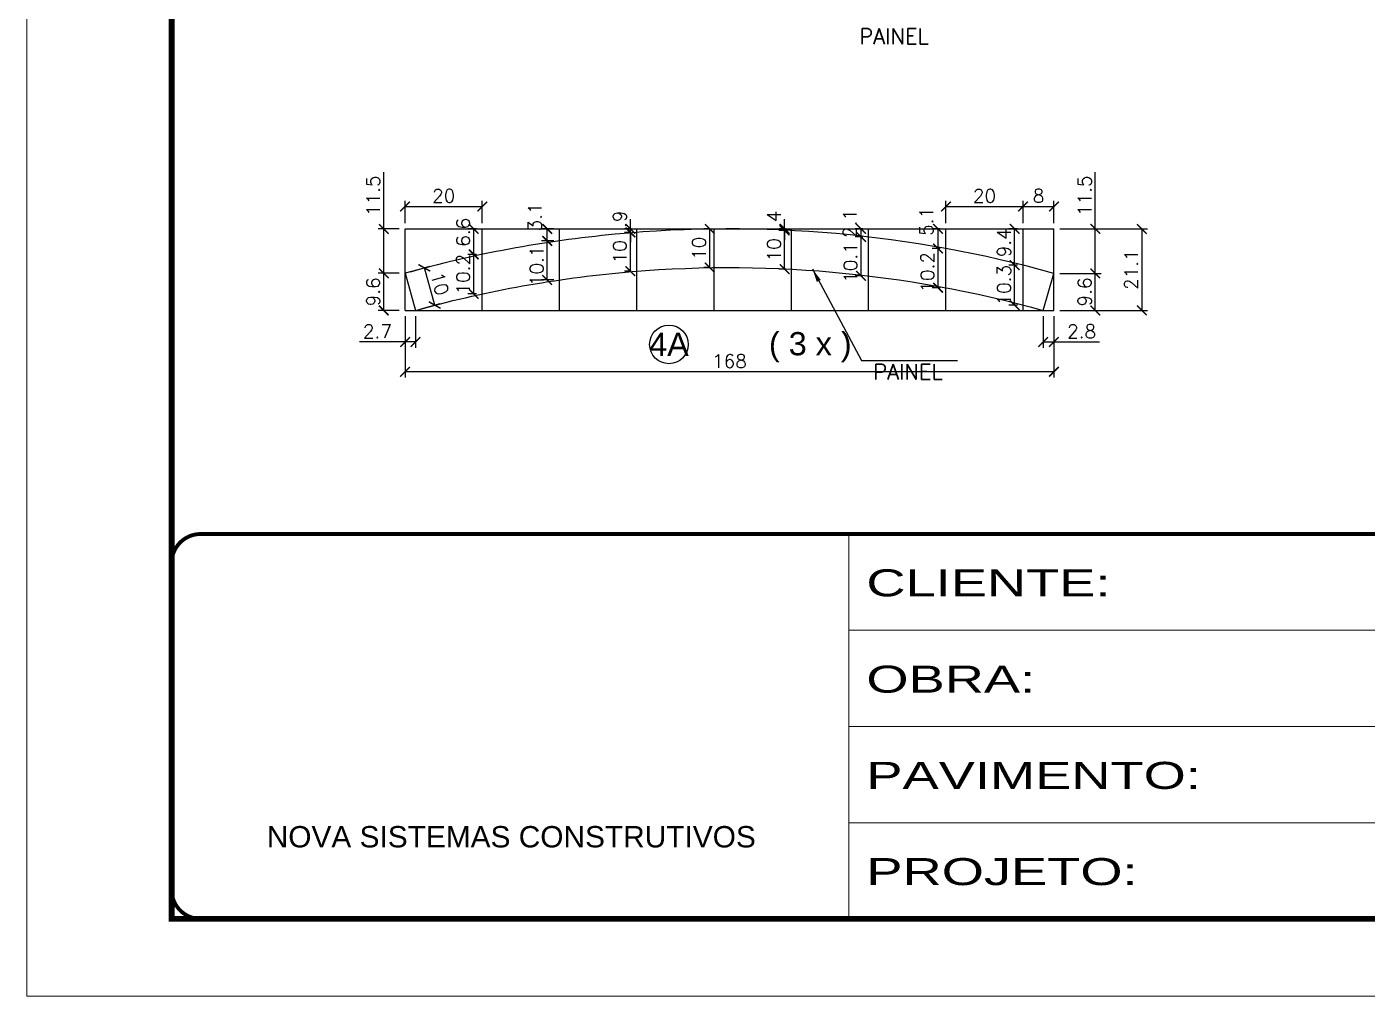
# Model space of a CAD drawing. Extents: x 2582 to 11841, y -26396 to 2611.
# Drawn here: x 2582 to 3276, y -1127 to -626 of the extents above; entities that cross this region are included whole.
import ezdxf
from ezdxf.enums import TextEntityAlignment as Align

# ---------------------------------------------------------------- set-up
doc = ezdxf.new("R2010")
doc.units = 0
doc.linetypes.add('CONTINUO', pattern=[0])
doc.linetypes.add('DASHED', pattern=[0.75, 0.5, -0.25])
for name, color, linetype in [('COTA', 241, 'Continuous'), ('Painéis', 200, 'Continuous'), ('Romaneio', 10, 'Continuous')]:
    doc.layers.add(name, color=color, linetype=linetype)
doc.layers.add('Folhas', color=255, linetype='Continuous', lineweight=9)
doc.layers.add('SARRAFO DE PRESSAO', color=251, linetype='DASHED', lineweight=9)
doc.styles.add('ARIAL', font='arial.ttf')
doc.styles.add('COTA TECNICA', font='techl___.ttf', dxfattribs={"height": 10})
doc.styles.add('Romans', font='romans.shx')
doc.styles.add('Tecnologia', font='')
doc.styles.get('Tecnologia').set_extended_font_data('Forgotten Futurist')
doc.dimstyles.new('Cota Seção (2x)', dxfattribs={"dimtxt": 7, "dimasz": 5, "dimexe": 3, "dimexo": 3, "dimgap": 2, "dimtad": 3, "dimdec": 1, "dimlfac": 0.5, "dimzin": 12, "dimdsep": 46, "dimtxsty": 'Romans', "dimblk": 'ARCHTICK', "dimcen": 0, "dimclrd": 4, "dimclre": 4, "dimclrt": 1, "dimadec": 1, "dimazin": 3, "dimtfac": 1, "dimtdec": 1, "dimtmove": 0, "dimatfit": 3, "dimldrblk": 'OBLIQUE', "dimfxl": 1, "dimtolj": 1, "dimtzin": 12, "dimarcsym": 0})
doc.dimstyles.new('PAINEL', dxfattribs={"dimtxt": 10, "dimasz": 3, "dimexe": 3, "dimexo": 3, "dimgap": 3, "dimtad": 1, "dimdec": 1, "dimzin": 12, "dimdsep": 46, "dimtxsty": 'COTA TECNICA', "dimblk1": 'OBLIQUE', "dimblk2": 'OBLIQUE', "dimsah": 1, "dimcen": 0.9, "dimclrd": 4, "dimclre": 4, "dimclrt": 240, "dimadec": 1, "dimazin": 3, "dimtfac": 1, "dimtdec": 1, "dimtmove": 0, "dimatfit": 3, "dimfxl": 1, "dimtolj": 1, "dimtzin": 12, "dimarcsym": 0})

# ---------------------------------------------------------------- blocks, each defined once
blk = doc.blocks.new('9999999999')
at = {"color": 30, "linetype": 'CONTINUO'}
for p, q in [((98564.56, 34230.21), (98564.56, 34429.45)), ((98564.56, 34379.64), (99583.98, 34379.64)), ((98564.56, 34329.83), (99487.98, 34329.83)), ((98564.56, 34280.02), (99487.98, 34280.02))]:
    blk.add_line(p, q, dxfattribs=at)
at = {"color": 30, "linetype": 'CONTINUO', "const_width": 2}
blk.add_lwpolyline([(99583.98, 34230.21), (99583.98, 34414.45, 0.414214), (99568.98, 34429.45), (98228.98, 34429.45, 0.414214), (98213.98, 34414.45), (98213.98, 34245.21, 0.414214), (98228.98, 34230.21), (99583.98, 34230.21)], format="xyb", dxfattribs=at)
at = {"layer": 'Folhas'}
blk.add_lwpolyline([(98138.98, 34190.21), (99623.98, 34190.21), (99623.98, 35240.21), (98138.98, 35240.21)], close=True, dxfattribs=at)
at = {"layer": 'Folhas', "color": 30, "const_width": 3}
blk.add_lwpolyline([(98213.98, 34230.21), (99583.98, 34230.21), (99583.98, 35200.21), (98213.98, 35200.21)], close=True, dxfattribs=at)
at = {"color": 7, "linetype": 'Continuous', "ltscale": 5, "style": 'ARIAL'}
blk.add_text('NOVA SISTEMAS CONSTRUTIVOS', height=11.0592, dxfattribs=at).set_placement((98263.19, 34267.21))
at = {"layer": 'Folhas', "color": 7, "style": 'Tecnologia', "width": 1.5}
for s, p in [('CLIENTE:', (98573.65, 34397.17)), ('OBRA:', (98573.65, 34347.31)), ('PAVIMENTO:', (98573.65, 34297.5)), ('PROJETO:', (98573.65, 34247.69))]:
    blk.add_text(s, height=14, dxfattribs=at).set_placement(p)
blk = doc.blocks.new('_ArchTick')
at = {"color": 0, "linetype": 'ByBlock', "const_width": 0.15}
blk.add_lwpolyline([(-0.5, -0.5), (0.5, 0.5)], dxfattribs=at)
blk = doc.blocks.new('*D233')
at = {"layer": 'COTA', "color": 4, "lineweight": -2, "transparency": 16777216}
blk.add_line((3107.79, -775.37), (3107.79, -791.67), dxfattribs=at)
at = {"layer": 'COTA', "color": 4, "linetype": 'ByBlock', "lineweight": -2, "transparency": 16777216}
for p, q in [((3113.41, -775.37), (3113.41, -791.67)), ((3107.79, -788.67), (3113.41, -788.67)), ((3113.41, -788.67), (3137.08, -788.67))]:
    blk.add_line(p, q, dxfattribs=at)
at = {"layer": 'Defpoints', "color": 0, "linetype": 'ByBlock', "transparency": 16777216}
for p in [(3107.79, -772.37), (3113.41, -772.37), (3113.41, -788.67)]:
    blk.add_point(p, dxfattribs=at)
at = {"layer": 'COTA', "color": 4, "linetype": 'ByBlock', "lineweight": -2, "transparency": 16777216, "xscale": 5, "yscale": 5, "zscale": 5, "rotation": 180}
blk.add_blockref('_ArchTick', (3107.79, -788.67), dxfattribs=at)
at = {"layer": 'COTA', "color": 4, "linetype": 'ByBlock', "lineweight": -2, "transparency": 16777216, "xscale": 5, "yscale": 5, "zscale": 5}
blk.add_blockref('_ArchTick', (3113.41, -788.67), dxfattribs=at)
at = {"layer": 'COTA', "color": 1, "linetype": 'ByBlock', "transparency": 16777216, "insert": (3127.74, -783.17), "char_height": 7, "attachment_point": 5, "style": 'Romans'}
blk.add_mtext('\\A1;2.8', dxfattribs=at)
blk = doc.blocks.new('_Oblique')
at = {"color": 0, "linetype": 'ByBlock', "lineweight": -2}
blk.add_line((-0.5, -0.5), (0.5, 0.5), dxfattribs=at)
blk = doc.blocks.new('*D234')
at = {"layer": 'COTA', "color": 4, "linetype": 'ByBlock', "lineweight": -2, "transparency": 16777216}
for p, q in [((2777.47, -775.37), (2777.47, -791.67)), ((2777.47, -788.67), (2753.8, -788.67)), ((2782.84, -788.67), (2777.47, -788.67))]:
    blk.add_line(p, q, dxfattribs=at)
at = {"layer": 'COTA', "color": 4, "lineweight": -2, "transparency": 16777216}
blk.add_line((2782.84, -775.37), (2782.84, -791.67), dxfattribs=at)
at = {"layer": 'Defpoints', "color": 0, "linetype": 'ByBlock', "transparency": 16777216}
for p in [(2777.47, -772.37), (2782.84, -772.37), (2777.47, -788.67)]:
    blk.add_point(p, dxfattribs=at)
at = {"layer": 'COTA', "color": 4, "linetype": 'ByBlock', "lineweight": -2, "transparency": 16777216, "xscale": 5, "yscale": 5, "zscale": 5, "rotation": 180}
blk.add_blockref('_ArchTick', (2777.47, -788.67), dxfattribs=at)
at = {"layer": 'COTA', "color": 4, "linetype": 'ByBlock', "lineweight": -2, "transparency": 16777216, "xscale": 5, "yscale": 5, "zscale": 5}
blk.add_blockref('_ArchTick', (2782.84, -788.67), dxfattribs=at)
at = {"layer": 'COTA', "color": 1, "linetype": 'ByBlock', "transparency": 16777216, "insert": (2763.14, -783.17), "char_height": 7, "attachment_point": 5, "style": 'Romans'}
blk.add_mtext('\\A1;2.7', dxfattribs=at)
blk = doc.blocks.new('*D235')
at = {"layer": 'COTA', "color": 4, "linetype": 'ByBlock', "lineweight": -2, "transparency": 16777216}
for p, q in [((3116.41, -753.17), (3137.82, -753.17)), ((3134.82, -772.37), (3134.82, -753.17))]:
    blk.add_line(p, q, dxfattribs=at)
at = {"layer": 'COTA', "color": 4, "lineweight": -2, "transparency": 16777216}
blk.add_line((3116.41, -772.37), (3137.82, -772.37), dxfattribs=at)
at = {"layer": 'Defpoints', "color": 0, "linetype": 'ByBlock', "transparency": 16777216}
for p in [(3113.41, -753.17), (3134.82, -753.17), (3113.41, -772.37)]:
    blk.add_point(p, dxfattribs=at)
at = {"layer": 'COTA', "color": 4, "linetype": 'ByBlock', "lineweight": -2, "transparency": 16777216, "xscale": 5, "yscale": 5, "zscale": 5}
for p, rotation in [((3134.82, -753.17), 90), ((3134.82, -772.37), 270)]:
    blk.add_blockref('_ArchTick', p, dxfattribs=dict(at, rotation=rotation))
at = {"layer": 'COTA', "color": 1, "linetype": 'ByBlock', "transparency": 16777216, "insert": (3129.32, -762.77), "char_height": 7, "attachment_point": 5, "rotation": 90, "style": 'Romans'}
blk.add_mtext('\\A1;9.6', dxfattribs=at)
blk = doc.blocks.new('*D236')
at = {"layer": 'COTA', "color": 4, "linetype": 'ByBlock', "lineweight": -2, "transparency": 16777216}
for p, q in [((3134.82, -730.13), (3134.82, -700.8)), ((3116.41, -730.13), (3137.82, -730.13)), ((3134.82, -753.17), (3134.82, -730.13))]:
    blk.add_line(p, q, dxfattribs=at)
at = {"layer": 'COTA', "color": 4, "lineweight": -2, "transparency": 16777216}
blk.add_line((3116.41, -753.17), (3137.82, -753.17), dxfattribs=at)
at = {"layer": 'Defpoints', "color": 0, "linetype": 'ByBlock', "transparency": 16777216}
for p in [(3113.41, -730.13), (3134.82, -730.13), (3113.41, -753.17)]:
    blk.add_point(p, dxfattribs=at)
at = {"layer": 'COTA', "color": 4, "linetype": 'ByBlock', "lineweight": -2, "transparency": 16777216, "xscale": 5, "yscale": 5, "zscale": 5}
for p, rotation in [((3134.82, -730.13), 90), ((3134.82, -753.17), 270)]:
    blk.add_blockref('_ArchTick', p, dxfattribs=dict(at, rotation=rotation))
at = {"layer": 'COTA', "color": 1, "linetype": 'ByBlock', "transparency": 16777216, "insert": (3129.32, -712.97), "char_height": 7, "attachment_point": 5, "rotation": 90, "style": 'Romans'}
blk.add_mtext('\\A1;11.5', dxfattribs=at)
blk = doc.blocks.new('*D44')
at = {"layer": 'COTA', "color": 4, "lineweight": -2, "transparency": 16777216}
blk.add_line((3116.41, -730.13), (3161.93, -730.13), dxfattribs=at)
at = {"layer": 'COTA', "color": 4, "linetype": 'ByBlock', "lineweight": -2, "transparency": 16777216}
for p, q in [((3158.93, -730.13), (3158.93, -772.37)), ((3116.41, -772.37), (3161.93, -772.37))]:
    blk.add_line(p, q, dxfattribs=at)
at = {"layer": 'Defpoints', "color": 0, "linetype": 'ByBlock', "transparency": 16777216}
for p in [(3113.41, -730.13), (3113.41, -772.37), (3158.93, -772.37)]:
    blk.add_point(p, dxfattribs=at)
at = {"layer": 'COTA', "color": 4, "linetype": 'ByBlock', "lineweight": -2, "transparency": 16777216, "xscale": 5, "yscale": 5, "zscale": 5}
for p, rotation in [((3158.93, -730.13), 90), ((3158.93, -772.37), 270)]:
    blk.add_blockref('_ArchTick', p, dxfattribs=dict(at, rotation=rotation))
at = {"layer": 'COTA', "color": 1, "linetype": 'ByBlock', "transparency": 16777216, "insert": (3153.43, -751.25), "char_height": 7, "attachment_point": 5, "rotation": 90, "style": 'Romans'}
blk.add_mtext('\\A1;21.1', dxfattribs=at)
blk = doc.blocks.new('*D237')
at = {"layer": 'COTA', "color": 4, "linetype": 'ByBlock', "lineweight": -2, "transparency": 16777216}
for p, q in [((2774.47, -753.1), (2763.47, -753.1)), ((2766.47, -772.37), (2766.47, -753.1))]:
    blk.add_line(p, q, dxfattribs=at)
at = {"layer": 'COTA', "color": 4, "lineweight": -2, "transparency": 16777216}
blk.add_line((2774.47, -772.37), (2763.47, -772.37), dxfattribs=at)
at = {"layer": 'Defpoints', "color": 0, "linetype": 'ByBlock', "transparency": 16777216}
for p in [(2766.47, -753.1), (2777.47, -753.1), (2777.47, -772.37)]:
    blk.add_point(p, dxfattribs=at)
at = {"layer": 'COTA', "color": 4, "linetype": 'ByBlock', "lineweight": -2, "transparency": 16777216, "xscale": 5, "yscale": 5, "zscale": 5}
for p, rotation in [((2766.47, -753.1), 90), ((2766.47, -772.37), 270)]:
    blk.add_blockref('_ArchTick', p, dxfattribs=dict(at, rotation=rotation))
at = {"layer": 'COTA', "color": 1, "linetype": 'ByBlock', "transparency": 16777216, "insert": (2760.97, -762.73), "char_height": 7, "attachment_point": 5, "rotation": 90, "style": 'Romans'}
blk.add_mtext('\\A1;9.6', dxfattribs=at)
blk = doc.blocks.new('*D238')
at = {"layer": 'COTA', "color": 4, "linetype": 'ByBlock', "lineweight": -2, "transparency": 16777216}
for p, q in [((2766.47, -730.13), (2766.47, -700.8)), ((2774.47, -730.13), (2763.47, -730.13)), ((2766.47, -753.1), (2766.47, -730.13))]:
    blk.add_line(p, q, dxfattribs=at)
at = {"layer": 'COTA', "color": 4, "lineweight": -2, "transparency": 16777216}
blk.add_line((2774.47, -753.1), (2763.47, -753.1), dxfattribs=at)
at = {"layer": 'Defpoints', "color": 0, "linetype": 'ByBlock', "transparency": 16777216}
for p in [(2766.47, -730.13), (2777.47, -730.13), (2777.47, -753.1)]:
    blk.add_point(p, dxfattribs=at)
at = {"layer": 'COTA', "color": 4, "linetype": 'ByBlock', "lineweight": -2, "transparency": 16777216, "xscale": 5, "yscale": 5, "zscale": 5}
for p, rotation in [((2766.47, -730.13), 90), ((2766.47, -753.1), 270)]:
    blk.add_blockref('_ArchTick', p, dxfattribs=dict(at, rotation=rotation))
at = {"layer": 'COTA', "color": 1, "linetype": 'ByBlock', "transparency": 16777216, "insert": (2760.97, -712.97), "char_height": 7, "attachment_point": 5, "rotation": 90, "style": 'Romans'}
blk.add_mtext('\\A1;11.5', dxfattribs=at)
blk = doc.blocks.new('*D796')
at = {"layer": 'COTA', "color": 4, "linetype": 'ByBlock', "lineweight": -2, "transparency": 16777216}
for p, q in [((2780.36, -752.3), (2790.35, -749.51)), ((2792.83, -769.58), (2787.46, -750.32))]:
    blk.add_line(p, q, dxfattribs=at)
at = {"layer": 'COTA', "color": 4, "lineweight": -2, "transparency": 16777216}
blk.add_line((2785.73, -771.56), (2795.72, -768.78), dxfattribs=at)
at = {"layer": 'Defpoints', "color": 0, "linetype": 'ByBlock', "transparency": 16777216}
for p in [(2777.47, -753.1), (2787.46, -750.32), (2782.84, -772.37)]:
    blk.add_point(p, dxfattribs=at)
at = {"layer": 'COTA', "color": 4, "linetype": 'ByBlock', "lineweight": -2, "transparency": 16777216, "xscale": 5, "yscale": 5, "zscale": 5}
for p, rotation in [((2787.46, -750.32), 105.5834394060844), ((2792.83, -769.58), 285.5834394060844)]:
    blk.add_blockref('_ArchTick', p, dxfattribs=dict(at, rotation=rotation))
at = {"layer": 'COTA', "color": 1, "linetype": 'ByBlock', "transparency": 16777216, "insert": (2795.44, -758.47), "char_height": 7, "attachment_point": 5, "rotation": 285.58344, "style": 'Romans'}
blk.add_mtext('\\A1;10', dxfattribs=at)
blk = doc.blocks.new('*D897')
at = {"layer": 'COTA', "color": 4, "linetype": 'ByBlock', "lineweight": -2, "transparency": 16777216}
for p, q in [((2814.47, -743.35), (2810.03, -743.35)), ((2813.03, -763.8), (2813.03, -743.35))]:
    blk.add_line(p, q, dxfattribs=at)
at = {"layer": 'COTA', "color": 4, "lineweight": -2, "transparency": 16777216}
blk.add_line((2814.47, -763.8), (2810.03, -763.8), dxfattribs=at)
at = {"layer": 'Defpoints', "color": 0, "linetype": 'ByBlock', "transparency": 16777216}
for p in [(2813.03, -743.35), (2817.47, -743.35), (2817.47, -763.8)]:
    blk.add_point(p, dxfattribs=at)
at = {"layer": 'COTA', "color": 4, "linetype": 'ByBlock', "lineweight": -2, "transparency": 16777216, "xscale": 5, "yscale": 5, "zscale": 5}
for p, rotation in [((2813.03, -743.35), 90), ((2813.03, -763.8), 270)]:
    blk.add_blockref('_ArchTick', p, dxfattribs=dict(at, rotation=rotation))
at = {"layer": 'COTA', "color": 1, "linetype": 'ByBlock', "transparency": 16777216, "insert": (2807.53, -753.58), "char_height": 7, "attachment_point": 5, "rotation": 90, "style": 'Romans'}
blk.add_mtext('\\A1;10.2', dxfattribs=at)
blk = doc.blocks.new('*D898')
at = {"layer": 'COTA', "color": 4, "linetype": 'ByBlock', "lineweight": -2, "transparency": 16777216}
for p, q in [((2814.47, -730.13), (2810.03, -730.13)), ((2813.03, -743.35), (2813.03, -730.13))]:
    blk.add_line(p, q, dxfattribs=at)
at = {"layer": 'COTA', "color": 4, "lineweight": -2, "transparency": 16777216}
blk.add_line((2814.47, -743.35), (2810.03, -743.35), dxfattribs=at)
at = {"layer": 'Defpoints', "color": 0, "linetype": 'ByBlock', "transparency": 16777216}
for p in [(2813.03, -730.13), (2817.47, -730.13), (2817.47, -743.35)]:
    blk.add_point(p, dxfattribs=at)
at = {"layer": 'COTA', "color": 4, "linetype": 'ByBlock', "lineweight": -2, "transparency": 16777216, "xscale": 5, "yscale": 5, "zscale": 5}
for p, rotation in [((2813.03, -730.13), 90), ((2813.03, -743.35), 270)]:
    blk.add_blockref('_ArchTick', p, dxfattribs=dict(at, rotation=rotation))
at = {"layer": 'COTA', "color": 1, "linetype": 'ByBlock', "transparency": 16777216, "insert": (2807.53, -731.89), "char_height": 7, "attachment_point": 5, "rotation": 90, "style": 'Romans'}
blk.add_mtext('\\A1;6.6', dxfattribs=at)
blk = doc.blocks.new('*D899')
at = {"layer": 'COTA', "color": 4, "linetype": 'ByBlock', "lineweight": -2, "transparency": 16777216}
for p, q in [((2854.47, -736.34), (2848.06, -736.34)), ((2851.06, -756.55), (2851.06, -736.34))]:
    blk.add_line(p, q, dxfattribs=at)
at = {"layer": 'COTA', "color": 4, "lineweight": -2, "transparency": 16777216}
blk.add_line((2854.47, -756.55), (2848.06, -756.55), dxfattribs=at)
at = {"layer": 'Defpoints', "color": 0, "linetype": 'ByBlock', "transparency": 16777216}
for p in [(2851.06, -736.34), (2857.47, -736.34), (2857.47, -756.55)]:
    blk.add_point(p, dxfattribs=at)
at = {"layer": 'COTA', "color": 4, "linetype": 'ByBlock', "lineweight": -2, "transparency": 16777216, "xscale": 5, "yscale": 5, "zscale": 5}
for p, rotation in [((2851.06, -736.34), 90), ((2851.06, -756.55), 270)]:
    blk.add_blockref('_ArchTick', p, dxfattribs=dict(at, rotation=rotation))
at = {"layer": 'COTA', "color": 1, "linetype": 'ByBlock', "transparency": 16777216, "insert": (2845.56, -749.25), "char_height": 7, "attachment_point": 5, "rotation": 90, "style": 'Romans'}
blk.add_mtext('\\A1;10.1', dxfattribs=at)
blk = doc.blocks.new('*D900')
at = {"layer": 'COTA', "color": 4, "linetype": 'ByBlock', "lineweight": -2, "transparency": 16777216}
for p, q in [((2854.47, -730.13), (2848.06, -730.13)), ((2851.06, -736.34), (2851.06, -730.13))]:
    blk.add_line(p, q, dxfattribs=at)
at = {"layer": 'COTA', "color": 4, "lineweight": -2, "transparency": 16777216}
blk.add_line((2854.47, -736.34), (2848.06, -736.34), dxfattribs=at)
at = {"layer": 'Defpoints', "color": 0, "linetype": 'ByBlock', "transparency": 16777216}
for p in [(2851.06, -730.13), (2857.47, -730.13), (2857.47, -736.34)]:
    blk.add_point(p, dxfattribs=at)
at = {"layer": 'COTA', "color": 4, "linetype": 'ByBlock', "lineweight": -2, "transparency": 16777216, "xscale": 5, "yscale": 5, "zscale": 5}
for p, rotation in [((2851.06, -730.13), 90), ((2851.06, -736.34), 270)]:
    blk.add_blockref('_ArchTick', p, dxfattribs=dict(at, rotation=rotation))
at = {"layer": 'COTA', "color": 1, "linetype": 'ByBlock', "transparency": 16777216, "insert": (2844.69, -723.98), "char_height": 7, "attachment_point": 5, "rotation": 90, "style": 'Romans'}
blk.add_mtext('\\A1;3.1', dxfattribs=at)
blk = doc.blocks.new('*D901')
at = {"layer": 'COTA', "color": 4, "linetype": 'ByBlock', "lineweight": -2, "transparency": 16777216}
for p, q in [((2894.47, -731.97), (2891.16, -731.97)), ((2894.16, -752.03), (2894.16, -731.97))]:
    blk.add_line(p, q, dxfattribs=at)
at = {"layer": 'COTA', "color": 4, "lineweight": -2, "transparency": 16777216}
blk.add_line((2894.47, -752.03), (2891.16, -752.03), dxfattribs=at)
at = {"layer": 'Defpoints', "color": 0, "linetype": 'ByBlock', "transparency": 16777216}
for p in [(2894.16, -731.97), (2897.47, -731.97), (2897.47, -752.03)]:
    blk.add_point(p, dxfattribs=at)
at = {"layer": 'COTA', "color": 4, "linetype": 'ByBlock', "lineweight": -2, "transparency": 16777216, "xscale": 5, "yscale": 5, "zscale": 5}
for p, rotation in [((2894.16, -731.97), 90), ((2894.16, -752.03), 270)]:
    blk.add_blockref('_ArchTick', p, dxfattribs=dict(at, rotation=rotation))
at = {"layer": 'COTA', "color": 1, "linetype": 'ByBlock', "transparency": 16777216, "insert": (2888.66, -742), "char_height": 7, "attachment_point": 5, "rotation": 90, "style": 'Romans'}
blk.add_mtext('\\A1;10', dxfattribs=at)
blk = doc.blocks.new('*D902')
at = {"layer": 'COTA', "color": 4, "linetype": 'ByBlock', "lineweight": -2, "transparency": 16777216}
for p, q in [((2894.16, -730.13), (2894.16, -725.13)), ((2894.47, -730.13), (2891.16, -730.13)), ((2894.16, -731.97), (2894.16, -730.13)), ((2894.16, -731.97), (2894.16, -736.97))]:
    blk.add_line(p, q, dxfattribs=at)
at = {"layer": 'COTA', "color": 4, "lineweight": -2, "transparency": 16777216}
blk.add_line((2894.47, -731.97), (2891.16, -731.97), dxfattribs=at)
at = {"layer": 'Defpoints', "color": 0, "linetype": 'ByBlock', "transparency": 16777216}
for p in [(2894.16, -730.13), (2897.47, -730.13), (2897.47, -731.97)]:
    blk.add_point(p, dxfattribs=at)
at = {"layer": 'COTA', "color": 4, "linetype": 'ByBlock', "lineweight": -2, "transparency": 16777216, "xscale": 5, "yscale": 5, "zscale": 5}
for p, rotation in [((2894.16, -730.13), 270), ((2894.16, -731.97), 90)]:
    blk.add_blockref('_ArchTick', p, dxfattribs=dict(at, rotation=rotation))
at = {"layer": 'COTA', "color": 1, "linetype": 'ByBlock', "transparency": 16777216, "insert": (2888.66, -725.13), "char_height": 7, "attachment_point": 5, "rotation": 90, "style": 'Romans'}
blk.add_mtext('\\A1;.9', dxfattribs=at)
blk = doc.blocks.new('*D903')
at = {"layer": 'COTA', "color": 4, "linetype": 'ByBlock', "lineweight": -2, "transparency": 16777216}
for p, q in [((2934.47, -730.18), (2932.19, -730.18)), ((2935.19, -750.19), (2935.19, -730.18))]:
    blk.add_line(p, q, dxfattribs=at)
at = {"layer": 'COTA', "color": 4, "lineweight": -2, "transparency": 16777216}
blk.add_line((2934.47, -750.19), (2932.19, -750.19), dxfattribs=at)
at = {"layer": 'Defpoints', "color": 0, "linetype": 'ByBlock', "transparency": 16777216}
for p in [(2935.19, -730.18), (2937.47, -730.18), (2937.47, -750.19)]:
    blk.add_point(p, dxfattribs=at)
at = {"layer": 'COTA', "color": 4, "linetype": 'ByBlock', "lineweight": -2, "transparency": 16777216, "xscale": 5, "yscale": 5, "zscale": 5}
for p, rotation in [((2935.19, -730.18), 90), ((2935.19, -750.19), 270)]:
    blk.add_blockref('_ArchTick', p, dxfattribs=dict(at, rotation=rotation))
at = {"layer": 'COTA', "color": 1, "linetype": 'ByBlock', "transparency": 16777216, "insert": (2929.69, -740.18), "char_height": 7, "attachment_point": 5, "rotation": 90, "style": 'Romans'}
blk.add_mtext('\\A1;10', dxfattribs=at)
blk = doc.blocks.new('*D905')
at = {"layer": 'COTA', "color": 4, "linetype": 'ByBlock', "lineweight": -2, "transparency": 16777216}
for p, q in [((2974.47, -730.96), (2970.99, -730.96)), ((2973.99, -750.99), (2973.99, -730.96))]:
    blk.add_line(p, q, dxfattribs=at)
at = {"layer": 'COTA', "color": 4, "lineweight": -2, "transparency": 16777216}
blk.add_line((2974.47, -750.99), (2970.99, -750.99), dxfattribs=at)
at = {"layer": 'Defpoints', "color": 0, "linetype": 'ByBlock', "transparency": 16777216}
for p in [(2973.99, -730.96), (2977.47, -730.96), (2977.47, -750.99)]:
    blk.add_point(p, dxfattribs=at)
at = {"layer": 'COTA', "color": 4, "linetype": 'ByBlock', "lineweight": -2, "transparency": 16777216, "xscale": 5, "yscale": 5, "zscale": 5}
for p, rotation in [((2973.99, -730.96), 90), ((2973.99, -750.99), 270)]:
    blk.add_blockref('_ArchTick', p, dxfattribs=dict(at, rotation=rotation))
at = {"layer": 'COTA', "color": 1, "linetype": 'ByBlock', "transparency": 16777216, "insert": (2968.49, -740.98), "char_height": 7, "attachment_point": 5, "rotation": 90, "style": 'Romans'}
blk.add_mtext('\\A1;10', dxfattribs=at)
blk = doc.blocks.new('*D906')
at = {"layer": 'COTA', "color": 4, "linetype": 'ByBlock', "lineweight": -2, "transparency": 16777216}
for p, q in [((2973.99, -730.13), (2973.99, -725.13)), ((2974.47, -730.13), (2970.99, -730.13)), ((2973.99, -730.96), (2973.99, -730.13)), ((2973.99, -730.96), (2973.99, -735.96))]:
    blk.add_line(p, q, dxfattribs=at)
at = {"layer": 'COTA', "color": 4, "lineweight": -2, "transparency": 16777216}
blk.add_line((2974.47, -730.96), (2970.99, -730.96), dxfattribs=at)
at = {"layer": 'Defpoints', "color": 0, "linetype": 'ByBlock', "transparency": 16777216}
for p in [(2973.99, -730.13), (2977.47, -730.13), (2977.47, -730.96)]:
    blk.add_point(p, dxfattribs=at)
at = {"layer": 'COTA', "color": 4, "linetype": 'ByBlock', "lineweight": -2, "transparency": 16777216, "xscale": 5, "yscale": 5, "zscale": 5}
for p, rotation in [((2973.99, -730.13), 270), ((2973.99, -730.96), 90)]:
    blk.add_blockref('_ArchTick', p, dxfattribs=dict(at, rotation=rotation))
at = {"layer": 'COTA', "color": 1, "linetype": 'ByBlock', "transparency": 16777216, "insert": (2968.49, -725.13), "char_height": 7, "attachment_point": 5, "rotation": 90, "style": 'Romans'}
blk.add_mtext('\\A1;.4', dxfattribs=at)
blk = doc.blocks.new('*D907')
at = {"layer": 'COTA', "color": 4, "linetype": 'ByBlock', "lineweight": -2, "transparency": 16777216}
for p, q in [((3014.47, -734.31), (3010.57, -734.31)), ((3013.57, -754.45), (3013.57, -734.31))]:
    blk.add_line(p, q, dxfattribs=at)
at = {"layer": 'COTA', "color": 4, "lineweight": -2, "transparency": 16777216}
blk.add_line((3014.47, -754.45), (3010.57, -754.45), dxfattribs=at)
at = {"layer": 'Defpoints', "color": 0, "linetype": 'ByBlock', "transparency": 16777216}
for p in [(3013.57, -734.31), (3017.47, -734.31), (3017.47, -754.45)]:
    blk.add_point(p, dxfattribs=at)
at = {"layer": 'COTA', "color": 4, "linetype": 'ByBlock', "lineweight": -2, "transparency": 16777216, "xscale": 5, "yscale": 5, "zscale": 5}
for p, rotation in [((3013.57, -734.31), 90), ((3013.57, -754.45), 270)]:
    blk.add_blockref('_ArchTick', p, dxfattribs=dict(at, rotation=rotation))
at = {"layer": 'COTA', "color": 1, "linetype": 'ByBlock', "transparency": 16777216, "insert": (3008.07, -747.56), "char_height": 7, "attachment_point": 5, "rotation": 90, "style": 'Romans'}
blk.add_mtext('\\A1;10.1', dxfattribs=at)
blk = doc.blocks.new('*D908')
at = {"layer": 'COTA', "color": 4, "linetype": 'ByBlock', "lineweight": -2, "transparency": 16777216}
for p, q in [((3014.47, -730.13), (3010.57, -730.13)), ((3013.57, -734.31), (3013.57, -730.13))]:
    blk.add_line(p, q, dxfattribs=at)
at = {"layer": 'COTA', "color": 4, "lineweight": -2, "transparency": 16777216}
blk.add_line((3014.47, -734.31), (3010.57, -734.31), dxfattribs=at)
at = {"layer": 'Defpoints', "color": 0, "linetype": 'ByBlock', "transparency": 16777216}
for p in [(3013.57, -730.13), (3017.47, -730.13), (3017.47, -734.31)]:
    blk.add_point(p, dxfattribs=at)
at = {"layer": 'COTA', "color": 4, "linetype": 'ByBlock', "lineweight": -2, "transparency": 16777216, "xscale": 5, "yscale": 5, "zscale": 5}
for p, rotation in [((3013.57, -730.13), 90), ((3013.57, -734.31), 270)]:
    blk.add_blockref('_ArchTick', p, dxfattribs=dict(at, rotation=rotation))
at = {"layer": 'COTA', "color": 1, "linetype": 'ByBlock', "transparency": 16777216, "insert": (3007.78, -727.37), "char_height": 7, "attachment_point": 5, "rotation": 90, "style": 'Romans'}
blk.add_mtext('\\A1;2.1', dxfattribs=at)
blk = doc.blocks.new('*D909')
at = {"layer": 'COTA', "color": 4, "linetype": 'ByBlock', "lineweight": -2, "transparency": 16777216}
for p, q in [((3054.47, -740.28), (3050.44, -740.28)), ((3053.44, -760.62), (3053.44, -740.28))]:
    blk.add_line(p, q, dxfattribs=at)
at = {"layer": 'COTA', "color": 4, "lineweight": -2, "transparency": 16777216}
blk.add_line((3054.47, -760.62), (3050.44, -760.62), dxfattribs=at)
at = {"layer": 'Defpoints', "color": 0, "linetype": 'ByBlock', "transparency": 16777216}
for p in [(3053.44, -740.28), (3057.47, -740.28), (3057.47, -760.62)]:
    blk.add_point(p, dxfattribs=at)
at = {"layer": 'COTA', "color": 4, "linetype": 'ByBlock', "lineweight": -2, "transparency": 16777216, "xscale": 5, "yscale": 5, "zscale": 5}
for p, rotation in [((3053.44, -740.28), 90), ((3053.44, -760.62), 270)]:
    blk.add_blockref('_ArchTick', p, dxfattribs=dict(at, rotation=rotation))
at = {"layer": 'COTA', "color": 1, "linetype": 'ByBlock', "transparency": 16777216, "insert": (3047.94, -752.61), "char_height": 7, "attachment_point": 5, "rotation": 90, "style": 'Romans'}
blk.add_mtext('\\A1;10.2', dxfattribs=at)
blk = doc.blocks.new('*D910')
at = {"layer": 'COTA', "color": 4, "linetype": 'ByBlock', "lineweight": -2, "transparency": 16777216}
for p, q in [((3054.47, -730.13), (3050.44, -730.13)), ((3053.44, -740.28), (3053.44, -730.13))]:
    blk.add_line(p, q, dxfattribs=at)
at = {"layer": 'COTA', "color": 4, "lineweight": -2, "transparency": 16777216}
blk.add_line((3054.47, -740.28), (3050.44, -740.28), dxfattribs=at)
at = {"layer": 'Defpoints', "color": 0, "linetype": 'ByBlock', "transparency": 16777216}
for p in [(3053.44, -730.13), (3057.47, -730.13), (3057.47, -740.28)]:
    blk.add_point(p, dxfattribs=at)
at = {"layer": 'COTA', "color": 4, "linetype": 'ByBlock', "lineweight": -2, "transparency": 16777216, "xscale": 5, "yscale": 5, "zscale": 5}
for p, rotation in [((3053.44, -730.13), 90), ((3053.44, -740.28), 270)]:
    blk.add_blockref('_ArchTick', p, dxfattribs=dict(at, rotation=rotation))
at = {"layer": 'COTA', "color": 1, "linetype": 'ByBlock', "transparency": 16777216, "insert": (3047.39, -726.26), "char_height": 7, "attachment_point": 5, "rotation": 90, "style": 'Romans'}
blk.add_mtext('\\A1;5.1', dxfattribs=at)
blk = doc.blocks.new('*D911')
at = {"layer": 'COTA', "color": 4, "linetype": 'ByBlock', "lineweight": -2, "transparency": 16777216}
for p, q in [((3094.47, -748.94), (3090.06, -748.94)), ((3093.06, -769.59), (3093.06, -748.94))]:
    blk.add_line(p, q, dxfattribs=at)
at = {"layer": 'COTA', "color": 4, "lineweight": -2, "transparency": 16777216}
blk.add_line((3094.47, -769.59), (3090.06, -769.59), dxfattribs=at)
at = {"layer": 'Defpoints', "color": 0, "linetype": 'ByBlock', "transparency": 16777216}
for p in [(3093.06, -748.94), (3097.47, -748.94), (3097.47, -769.59)]:
    blk.add_point(p, dxfattribs=at)
at = {"layer": 'COTA', "color": 4, "linetype": 'ByBlock', "lineweight": -2, "transparency": 16777216, "xscale": 5, "yscale": 5, "zscale": 5}
for p, rotation in [((3093.06, -748.94), 90), ((3093.06, -769.59), 270)]:
    blk.add_blockref('_ArchTick', p, dxfattribs=dict(at, rotation=rotation))
at = {"layer": 'COTA', "color": 1, "linetype": 'ByBlock', "transparency": 16777216, "insert": (3087.56, -759.27), "char_height": 7, "attachment_point": 5, "rotation": 90, "style": 'Romans'}
blk.add_mtext('\\A1;10.3', dxfattribs=at)
blk = doc.blocks.new('*D912')
at = {"layer": 'COTA', "color": 4, "linetype": 'ByBlock', "lineweight": -2, "transparency": 16777216}
for p, q in [((3094.47, -730.13), (3090.06, -730.13)), ((3093.06, -748.94), (3093.06, -730.13))]:
    blk.add_line(p, q, dxfattribs=at)
at = {"layer": 'COTA', "color": 4, "lineweight": -2, "transparency": 16777216}
blk.add_line((3094.47, -748.94), (3090.06, -748.94), dxfattribs=at)
at = {"layer": 'Defpoints', "color": 0, "linetype": 'ByBlock', "transparency": 16777216}
for p in [(3093.06, -730.13), (3097.47, -730.13), (3097.47, -748.94)]:
    blk.add_point(p, dxfattribs=at)
at = {"layer": 'COTA', "color": 4, "linetype": 'ByBlock', "lineweight": -2, "transparency": 16777216, "xscale": 5, "yscale": 5, "zscale": 5}
for p, rotation in [((3093.06, -730.13), 90), ((3093.06, -748.94), 270)]:
    blk.add_blockref('_ArchTick', p, dxfattribs=dict(at, rotation=rotation))
at = {"layer": 'COTA', "color": 1, "linetype": 'ByBlock', "transparency": 16777216, "insert": (3087.56, -737.32), "char_height": 7, "attachment_point": 5, "rotation": 90, "style": 'Romans'}
blk.add_mtext('\\A1;9.4', dxfattribs=at)
blk = doc.blocks.new('*D913')
at = {"layer": 'COTA', "color": 4, "lineweight": -2, "transparency": 16777216}
blk.add_line((2777.47, -727.13), (2777.47, -715.54), dxfattribs=at)
at = {"layer": 'COTA', "color": 4, "linetype": 'ByBlock', "lineweight": -2, "transparency": 16777216}
for p, q in [((2777.47, -718.54), (2817.47, -718.54)), ((2817.47, -727.13), (2817.47, -715.54))]:
    blk.add_line(p, q, dxfattribs=at)
at = {"layer": 'Defpoints', "color": 0, "linetype": 'ByBlock', "transparency": 16777216}
for p in [(2817.47, -718.54), (2777.47, -730.13), (2817.47, -730.13)]:
    blk.add_point(p, dxfattribs=at)
at = {"layer": 'COTA', "color": 4, "linetype": 'ByBlock', "lineweight": -2, "transparency": 16777216, "xscale": 5, "yscale": 5, "zscale": 5, "rotation": 180}
blk.add_blockref('_ArchTick', (2777.47, -718.54), dxfattribs=at)
at = {"layer": 'COTA', "color": 4, "linetype": 'ByBlock', "lineweight": -2, "transparency": 16777216, "xscale": 5, "yscale": 5, "zscale": 5}
blk.add_blockref('_ArchTick', (2817.47, -718.54), dxfattribs=at)
at = {"layer": 'COTA', "color": 1, "linetype": 'ByBlock', "transparency": 16777216, "insert": (2797.47, -713.04), "char_height": 7, "attachment_point": 5, "style": 'Romans'}
blk.add_mtext('\\A1;20', dxfattribs=at)
blk = doc.blocks.new('*D915')
at = {"layer": 'COTA', "color": 4, "lineweight": -2, "transparency": 16777216}
blk.add_line((3057.47, -727.13), (3057.47, -715.54), dxfattribs=at)
at = {"layer": 'COTA', "color": 4, "linetype": 'ByBlock', "lineweight": -2, "transparency": 16777216}
for p, q in [((3057.47, -718.54), (3097.47, -718.54)), ((3097.47, -727.13), (3097.47, -715.54))]:
    blk.add_line(p, q, dxfattribs=at)
at = {"layer": 'Defpoints', "color": 0, "linetype": 'ByBlock', "transparency": 16777216}
for p in [(3097.47, -718.54), (3057.47, -730.13), (3097.47, -730.13)]:
    blk.add_point(p, dxfattribs=at)
at = {"layer": 'COTA', "color": 4, "linetype": 'ByBlock', "lineweight": -2, "transparency": 16777216, "xscale": 5, "yscale": 5, "zscale": 5, "rotation": 180}
blk.add_blockref('_ArchTick', (3057.47, -718.54), dxfattribs=at)
at = {"layer": 'COTA', "color": 4, "linetype": 'ByBlock', "lineweight": -2, "transparency": 16777216, "xscale": 5, "yscale": 5, "zscale": 5}
blk.add_blockref('_ArchTick', (3097.47, -718.54), dxfattribs=at)
at = {"layer": 'COTA', "color": 1, "linetype": 'ByBlock', "transparency": 16777216, "insert": (3077.47, -713.04), "char_height": 7, "attachment_point": 5, "style": 'Romans'}
blk.add_mtext('\\A1;20', dxfattribs=at)
blk = doc.blocks.new('*D916')
at = {"layer": 'COTA', "color": 4, "lineweight": -2, "transparency": 16777216}
blk.add_line((3097.47, -727.13), (3097.47, -715.54), dxfattribs=at)
at = {"layer": 'COTA', "color": 4, "linetype": 'ByBlock', "lineweight": -2, "transparency": 16777216}
for p, q in [((3097.47, -718.54), (3113.41, -718.54)), ((3113.41, -727.13), (3113.41, -715.54))]:
    blk.add_line(p, q, dxfattribs=at)
at = {"layer": 'Defpoints', "color": 0, "linetype": 'ByBlock', "transparency": 16777216}
for p in [(3113.41, -718.54), (3097.47, -730.13), (3113.41, -730.13)]:
    blk.add_point(p, dxfattribs=at)
at = {"layer": 'COTA', "color": 4, "linetype": 'ByBlock', "lineweight": -2, "transparency": 16777216, "xscale": 5, "yscale": 5, "zscale": 5, "rotation": 180}
blk.add_blockref('_ArchTick', (3097.47, -718.54), dxfattribs=at)
at = {"layer": 'COTA', "color": 4, "linetype": 'ByBlock', "lineweight": -2, "transparency": 16777216, "xscale": 5, "yscale": 5, "zscale": 5}
blk.add_blockref('_ArchTick', (3113.41, -718.54), dxfattribs=at)
at = {"layer": 'COTA', "color": 1, "linetype": 'ByBlock', "transparency": 16777216, "insert": (3105.44, -713.04), "char_height": 7, "attachment_point": 5, "style": 'Romans'}
blk.add_mtext('\\A1;8', dxfattribs=at)
blk = doc.blocks.new('*D917')
at = {"layer": 'COTA', "color": 4, "linetype": 'ByBlock', "lineweight": -2, "transparency": 16777216}
for p, q in [((2777.47, -775.37), (2777.47, -807.09)), ((3113.41, -804.09), (2777.47, -804.09))]:
    blk.add_line(p, q, dxfattribs=at)
at = {"layer": 'COTA', "color": 4, "lineweight": -2, "transparency": 16777216}
blk.add_line((3113.41, -775.37), (3113.41, -807.09), dxfattribs=at)
at = {"layer": 'Defpoints', "color": 0, "linetype": 'ByBlock', "transparency": 16777216}
for p in [(2777.47, -772.37), (3113.41, -772.37), (2777.47, -804.09)]:
    blk.add_point(p, dxfattribs=at)
at = {"layer": 'COTA', "color": 4, "linetype": 'ByBlock', "lineweight": -2, "transparency": 16777216, "xscale": 5, "yscale": 5, "zscale": 5, "rotation": 180}
blk.add_blockref('_ArchTick', (2777.47, -804.09), dxfattribs=at)
at = {"layer": 'COTA', "color": 4, "linetype": 'ByBlock', "lineweight": -2, "transparency": 16777216, "xscale": 5, "yscale": 5, "zscale": 5}
blk.add_blockref('_ArchTick', (3113.41, -804.09), dxfattribs=at)
at = {"layer": 'COTA', "color": 1, "linetype": 'ByBlock', "transparency": 16777216, "insert": (2945.44, -798.59), "char_height": 7, "attachment_point": 5, "style": 'Romans'}
blk.add_mtext('\\A1;168', dxfattribs=at)

msp = doc.modelspace()

# ---------------------------------------------------------------- linework, layer by layer
at = {"layer": 'COTA', "linetype": 'ByBlock'}
for p, q in [((2777.47, -730.13), (3113.41, -730.13)), ((2777.47, -772.37), (2777.47, -730.13)), ((2817.47, -772.37), (2817.47, -730.13)), ((2857.47, -772.37), (2857.47, -730.13)), ((2897.47, -772.37), (2897.47, -730.13)), ((2937.47, -772.37), (2937.47, -730.13)), ((2977.47, -772.37), (2977.47, -730.13)), ((3017.47, -772.37), (3017.47, -730.13)), ((3057.47, -772.37), (3057.47, -730.13)), ((3097.47, -772.37), (3097.47, -730.13)), ((3113.41, -772.37), (3113.41, -730.13)), ((2777.47, -772.37), (3113.41, -772.37))]:
    msp.add_line(p, q, dxfattribs=at)
at = {"layer": 'Painéis'}
msp.add_lwpolyline([(2886.18, -732.94, 0.044328), (2777.47, -753.1), (2782.84, -772.37, -0.044328), (2888.07, -752.85, -0.09195), (3107.79, -772.37), (3113.41, -753.17, 0.092055)], format="xyb", close=True, dxfattribs=at)
at = {"layer": 'Romaneio', "color": 1, "linetype": 'ByBlock'}
msp.add_circle((2914.11, -789.91), 10, dxfattribs=at)

# ---------------------------------------------------------------- block references
at = {"layer": 'SARRAFO DE PRESSAO', "color": 6, "linetype": 'ByBlock'}
msp.add_blockref('9999999999', (-95557.34, -35317.53), dxfattribs=at)

# ---------------------------------------------------------------- texts
at = {"color": 240, "char_height": 8, "attachment_point": 3, "style": 'Romans'}
for insert in [(3048.68, -626.46), (3055.87, -800.11)]:
    msp.add_mtext('\\A1;PAINEL', dxfattribs=dict(at, insert=insert))
at = {"layer": 'Romaneio', "color": 255, "linetype": 'ByBlock', "style": 'ARIAL'}
for s, p in [('4A', (2914.11, -789.91)), ('( 3 x )', (2987.27, -789.56))]:
    msp.add_text(s, height=12, dxfattribs=at).set_placement(p, align=Align.MIDDLE_CENTER)

# ---------------------------------------------------------------- dimensions: what is measured, and where the dimension line sits
at = {"layer": 'COTA', "linetype": 'ByBlock'}
for base, p1, p2, picture, middle in [((2766.47, -730.13), (2777.47, -753.1), (2777.47, -730.13), '*D238', (2760.97, -712.97)), ((3134.82, -730.13), (3113.41, -753.17), (3113.41, -730.13), '*D236', (3129.32, -712.97)), ((2935.19, -730.18), (2937.47, -750.19), (2937.47, -730.18), '*D903', (2929.69, -740.18)), ((2973.99, -730.96), (2977.47, -750.99), (2977.47, -730.96), '*D905', (2968.49, -740.98)), ((3158.93, -772.37), (3113.41, -730.13), (3113.41, -772.37), '*D44', (3153.43, -751.25)), ((2894.16, -731.97), (2897.47, -752.03), (2897.47, -731.97), '*D901', (2888.66, -742)), ((2766.47, -753.1), (2777.47, -772.37), (2777.47, -753.1), '*D237', (2760.97, -762.73)), ((3134.82, -753.17), (3113.41, -772.37), (3113.41, -753.17), '*D235', (3129.32, -762.77))]:
    dim = msp.add_linear_dim(base=base, p1=p1, p2=p2, angle=90, dimstyle='Cota Seção (2x)', dxfattribs=at)
    dim.commit()
    dim.dimension.update_dxf_attribs({"geometry": picture, "text_midpoint": middle})
for base, p1, p2, picture, middle in [((2817.47, -718.54), (2777.47, -730.13), (2817.47, -730.13), '*D913', (2797.47, -713.04)), ((2777.47, -788.67), (2782.84, -772.37), (2777.47, -772.37), '*D234', (2763.14, -783.17)), ((2777.47, -804.09), (3113.41, -772.37), (2777.47, -772.37), '*D917', (2945.44, -798.59)), ((3113.41, -788.67), (3107.79, -772.37), (3113.41, -772.37), '*D233', (3127.74, -783.17))]:
    dim = msp.add_linear_dim(base=base, p1=p1, p2=p2, dimstyle='Cota Seção (2x)', dxfattribs=at)
    dim.commit()
    dim.dimension.update_dxf_attribs({"geometry": picture, "text_midpoint": middle})
for base, p1, p2, picture, middle in [((3097.47, -718.54), (3057.47, -730.13), (3097.47, -730.13), '*D915', (3077.47, -713.04)), ((3113.41, -718.54), (3097.47, -730.13), (3113.41, -730.13), '*D916', (3105.44, -713.04))]:
    dim = msp.add_linear_dim(base=base, p1=p1, p2=p2, dimstyle='Cota Seção (2x)', override={"dimtmove": 1}, dxfattribs=at)
    dim.commit()
    dim.dimension.update_dxf_attribs({"geometry": picture, "text_midpoint": middle})
for base, p1, p2, picture, middle in [((2851.06, -730.13), (2857.47, -736.34), (2857.47, -730.13), '*D900', (2850.19, -723.98)), ((2894.16, -730.13), (2897.47, -731.97), (2897.47, -730.13), '*D902', (2894.16, -725.13)), ((2973.99, -730.13), (2977.47, -730.96), (2977.47, -730.13), '*D906', (2973.99, -725.13)), ((3013.57, -730.13), (3017.47, -734.31), (3017.47, -730.13), '*D908', (3013.28, -727.37)), ((3053.44, -730.13), (3057.47, -740.28), (3057.47, -730.13), '*D910', (3052.89, -726.26)), ((2813.03, -730.13), (2817.47, -743.35), (2817.47, -730.13), '*D898', (2813.03, -731.89)), ((3093.06, -730.13), (3097.47, -748.94), (3097.47, -730.13), '*D912', (3093.06, -737.32))]:
    dim = msp.add_linear_dim(base=base, p1=p1, p2=p2, angle=90, dimstyle='Cota Seção (2x)', override={"dimtmove": 1}, dxfattribs=at)
    dim.commit()
    dim.dimension.update_dxf_attribs({"geometry": picture, "text_midpoint": middle, "dimtype": 160})
for base, p1, p2, picture, middle in [((2851.06, -736.34), (2857.47, -756.55), (2857.47, -736.34), '*D899', (2851.06, -749.25)), ((3013.57, -734.31), (3017.47, -754.45), (3017.47, -734.31), '*D907', (3013.57, -747.56)), ((2813.03, -743.35), (2817.47, -763.8), (2817.47, -743.35), '*D897', (2813.03, -753.58)), ((3053.44, -740.28), (3057.47, -760.62), (3057.47, -740.28), '*D909', (3053.44, -752.61)), ((3093.06, -748.94), (3097.47, -769.59), (3097.47, -748.94), '*D911', (3093.06, -759.27))]:
    dim = msp.add_linear_dim(base=base, p1=p1, p2=p2, angle=90, dimstyle='Cota Seção (2x)', dxfattribs=at)
    dim.commit()
    dim.dimension.update_dxf_attribs({"geometry": picture, "text_midpoint": middle, "dimtype": 160})
dim = msp.add_aligned_dim(p1=(2782.84, -772.37), p2=(2777.47, -753.1), distance=-10.37, dimstyle='Cota Seção (2x)', dxfattribs=at)
dim.commit()
dim.dimension.update_dxf_attribs({"geometry": '*D796', "text_midpoint": (2795.44, -758.47)})

# ---------------------------------------------------------------- leaders
at = {"annotation_type": 0, "has_hookline": 1, "hookline_direction": 1, "horizontal_direction": (-1, 0, 0)}
msp.add_leader([(2988.37, -750.9), (3013.77, -798.26), (3059.45, -798.26)], dimstyle='PAINEL', override={"dimasz": 7}, dxfattribs=at)

doc.saveas('drawing.dxf')
